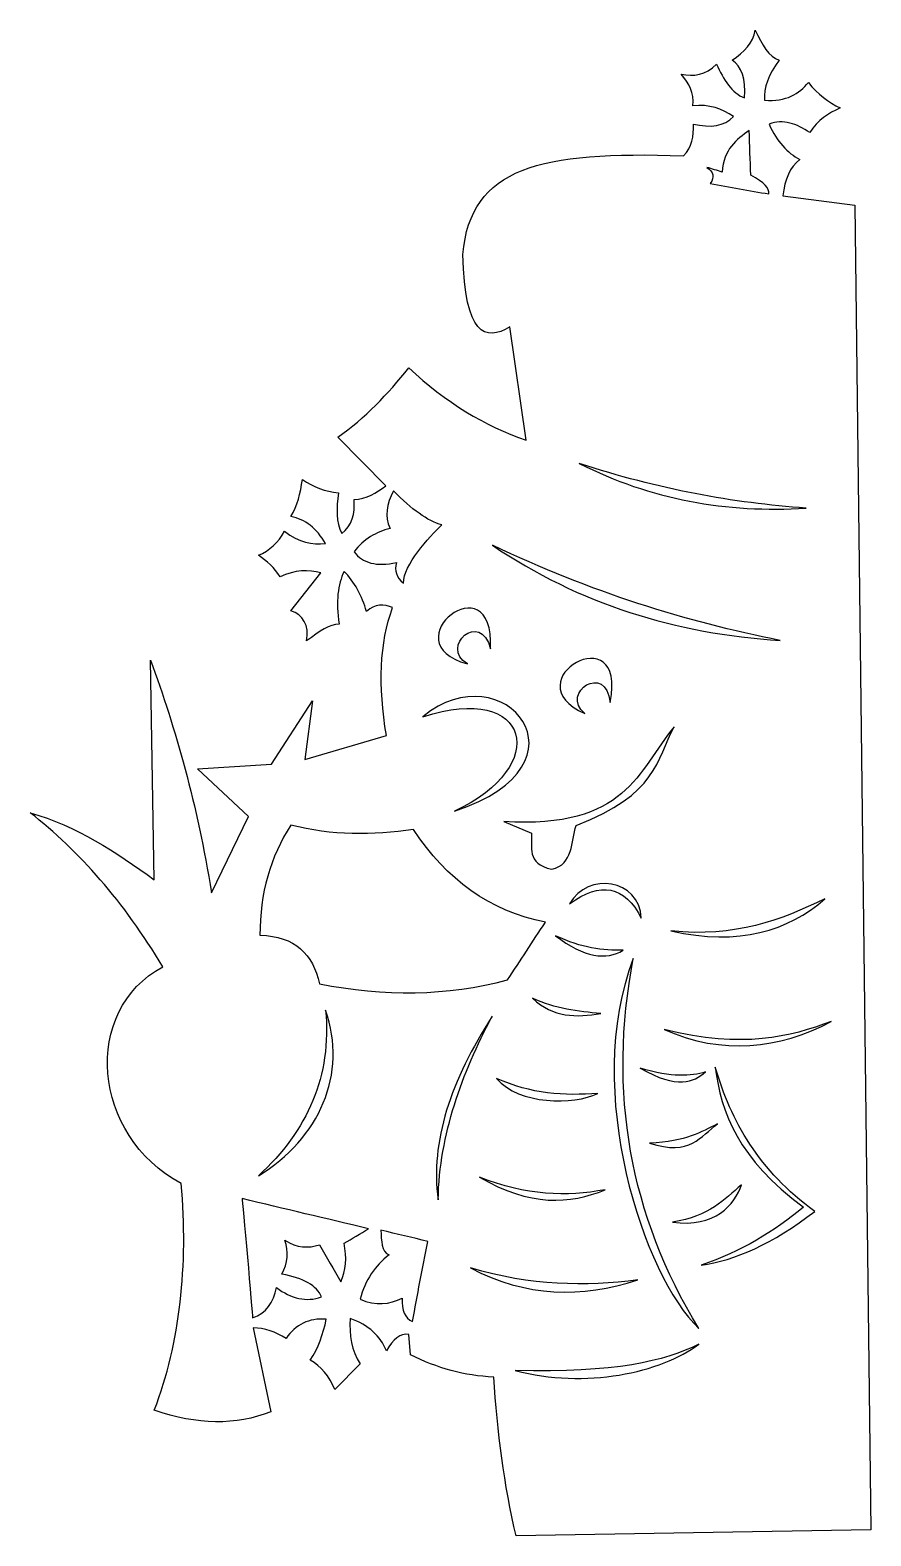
# Model space of a CAD drawing. Header units: centimetres. Extents: x 2 to 128, y -104 to 2.
# Drawn here: x 85.58 to 91.16, y -9.08 to 0.92 of the extents above; entities that cross this region are included whole.
import ezdxf

# ---------------------------------------------------------------- set-up
doc = ezdxf.new("R2010")
doc.units = ezdxf.units.CM
doc.header["$MEASUREMENT"] = 0
doc.layers.add('layer 1', color=7, linetype='Continuous')

msp = doc.modelspace()

# ---------------------------------------------------------------- linework, layer by layer
at = {"layer": 'layer 1', "color": 250}
for points, knots in [([(86.4614, -5.30589), (85.92355, -5.59113), (85.98713, -6.42703), (86.58428, -6.7447), (86.58428, -6.7447), (86.63037, -7.29279), (86.57746, -7.79757), (86.40508, -8.25007), (86.40508, -8.25007), (86.69011, -8.34907), (86.94783, -8.35249), (87.17824, -8.26031), (87.17824, -8.26031), (87.17824, -8.26031), (87.06047, -7.7022), (87.06047, -7.7022), (87.06047, -7.7022), (87.13739, -7.70499), (87.21057, -7.73017), (87.28065, -7.77388), (87.28065, -7.77388), (87.34211, -7.68005), (87.43087, -7.63738), (87.5469, -7.64588), (87.5469, -7.64588), (87.526, -7.7453), (87.49442, -7.83832), (87.43938, -7.91725), (87.43938, -7.91725), (87.51105, -7.95824), (87.56567, -8.02309), (87.60323, -8.11183), (87.60323, -8.11183), (87.60323, -8.11183), (87.7722, -7.94286), (87.7722, -7.94286), (87.7722, -7.94286), (87.71163, -7.85368), (87.69797, -7.75042), (87.70564, -7.64076), (87.70564, -7.64076), (87.82935, -7.68345), (87.90446, -7.75855), (87.94629, -7.85581), (87.94629, -7.85581), (87.98981, -7.78116), (88.03761, -7.73423), (88.09478, -7.74829), (88.09478, -7.74829), (88.09478, -7.74829), (88.10502, -7.88141), (88.10502, -7.88141), (88.10502, -7.88141), (88.28253, -7.97184), (88.46686, -8.02134), (88.65802, -8.0299), (88.65802, -8.0299), (88.68363, -8.39344), (88.7263, -8.74844), (88.80651, -9.08469), (88.80651, -9.08469), (88.80651, -9.08469), (91.16186, -9.04372), (91.16186, -9.04372), (91.16186, -9.04372), (91.16186, -9.04372), (91.05433, -0.24701), (91.05433, -0.24701), (91.05433, -0.24701), (91.05433, -0.24701), (90.57814, -0.18557), (90.57814, -0.18557), (90.57814, -0.18557), (90.58925, -0.07561), (90.6251, 0.00653), (90.69079, 0.05509), (90.69079, 0.05509), (90.60799, 0.10053), (90.53754, 0.17455), (90.48598, 0.29063), (90.48598, 0.29063), (90.58037, 0.32702), (90.66977, 0.29334), (90.75735, 0.2343), (90.75735, 0.2343), (90.80727, 0.32012), (90.87981, 0.36354), (90.95705, 0.39815), (90.95705, 0.39815), (90.8811, 0.43659), (90.80942, 0.4878), (90.74711, 0.56713), (90.74711, 0.56713), (90.68566, 0.49203), (90.6019, 0.43924), (90.45525, 0.44936), (90.45525, 0.44936), (90.45021, 0.5313), (90.48264, 0.62005), (90.55254, 0.71561), (90.55254, 0.71561), (90.48662, 0.73451), (90.43917, 0.82108), (90.39381, 0.91531), (90.39381, 0.91531), (90.38093, 0.83149), (90.32121, 0.76876), (90.2402, 0.71561), (90.2402, 0.71561), (90.3038, 0.67488), (90.33345, 0.59401), (90.32213, 0.46472), (90.32213, 0.46472), (90.239, 0.49844), (90.18342, 0.58471), (90.13779, 0.69002), (90.13779, 0.69002), (90.06502, 0.61607), (89.98524, 0.60539), (89.90226, 0.62345), (89.90226, 0.62345), (89.95418, 0.56316), (89.99193, 0.49766), (89.97906, 0.41352), (89.97906, 0.41352), (90.08868, 0.42411), (90.17488, 0.39255), (90.25044, 0.34183), (90.25044, 0.34183), (90.18882, 0.2759), (90.09651, 0.2651), (89.98381, 0.29115), (89.98381, 0.29115), (89.9847, 0.2122), (89.9779, 0.13623), (89.91724, 0.08122), (89.91724, 0.08122), (88.9647, 0.11185), (88.50477, 0.00805), (88.4532, -0.57471), (88.4532, -0.57471), (88.46809, -1.11233), (88.60037, -1.15366), (88.76555, -1.05602), (88.76555, -1.05602), (88.76555, -1.05602), (88.87307, -1.80871), (88.87307, -1.80871), (88.87307, -1.80871), (88.60085, -1.71224), (88.33971, -1.56032), (88.09478, -1.3274), (88.09478, -1.3274), (87.95504, -1.50116), (87.80442, -1.66224), (87.62371, -1.78823), (87.62371, -1.78823), (87.62371, -1.78823), (87.94117, -2.11081), (87.94117, -2.11081), (87.94117, -2.11081), (87.88015, -2.15945), (87.81273, -2.19529), (87.73124, -2.20297), (87.73124, -2.20297), (87.73911, -2.29726), (87.7165, -2.37492), (87.64931, -2.42827), (87.64931, -2.42827), (87.61178, -2.35316), (87.61178, -2.2593), (87.62883, -2.15689), (87.62883, -2.15689), (87.53837, -2.15012), (87.45926, -2.1174), (87.38818, -2.06984), (87.38818, -2.06984), (87.37505, -2.15869), (87.3552, -2.24383), (87.31137, -2.31562), (87.31137, -2.31562), (87.4075, -2.33145), (87.48313, -2.39385), (87.54179, -2.49483), (87.54179, -2.49483), (87.45431, -2.5033), (87.3647, -2.48622), (87.27041, -2.4129), (87.27041, -2.4129), (87.22627, -2.48588), (87.17112, -2.54295), (87.09632, -2.57164), (87.09632, -2.57164), (87.15306, -2.61048), (87.2034, -2.65572), (87.23968, -2.71501), (87.23968, -2.71501), (87.33973, -2.66814), (87.42806, -2.66813), (87.51106, -2.6894), (87.51106, -2.6894), (87.51106, -2.6894), (87.31137, -2.9403), (87.31137, -2.9403), (87.31137, -2.9403), (87.39011, -2.96502), (87.43637, -3.03817), (87.41632, -3.14124), (87.41632, -3.14124), (87.50366, -3.07527), (87.56918, -3.03112), (87.63266, -3.02987), (87.63266, -3.02987), (87.60794, -2.87758), (87.62468, -2.76674), (87.66467, -2.67916), (87.66467, -2.67916), (87.73227, -2.74459), (87.78644, -2.84589), (87.81315, -2.94538), (87.81315, -2.94538), (87.87119, -2.89463), (87.92922, -2.8955), (87.98725, -2.91981), (87.98725, -2.91981), (87.90085, -3.15465), (87.88944, -3.43946), (87.94629, -3.76979), (87.94629, -3.76979), (87.94629, -3.76979), (87.40353, -3.92852), (87.40353, -3.92852), (87.40353, -3.92852), (87.40353, -3.92852), (87.45474, -3.53938), (87.45474, -3.53938), (87.45474, -3.53938), (87.45474, -3.53938), (87.18336, -3.95925), (87.18336, -3.95925), (87.18336, -3.95925), (87.18336, -3.95925), (86.69181, -3.98996), (86.69181, -3.98996), (86.69181, -3.98996), (86.69181, -3.98996), (87.02975, -4.30742), (87.02975, -4.30742), (87.02975, -4.30742), (87.02975, -4.30742), (86.78398, -4.81434), (86.78398, -4.81434), (86.78398, -4.81434), (86.69137, -4.22596), (86.54715, -3.72672), (86.37947, -3.268), (86.37947, -3.268), (86.37947, -3.268), (86.40508, -4.72729), (86.40508, -4.72729), (86.40508, -4.72729), (86.15167, -4.54139), (85.88885, -4.37194), (85.5807, -4.28183), (85.5807, -4.28183), (85.90734, -4.5372), (86.20304, -4.87301), (86.4614, -5.30589)], [0, 0, 0, 0, 0.0147059, 0.0147059, 0.0147059, 0.0147059, 0.0294118, 0.0294118, 0.0294118, 0.0294118, 0.0441176, 0.0441176, 0.0441176, 0.0441176, 0.0588235, 0.0588235, 0.0588235, 0.0588235, 0.0735294, 0.0735294, 0.0735294, 0.0735294, 0.0882353, 0.0882353, 0.0882353, 0.0882353, 0.1029412, 0.1029412, 0.1029412, 0.1029412, 0.1176471, 0.1176471, 0.1176471, 0.1176471, 0.1323529, 0.1323529, 0.1323529, 0.1323529, 0.1470588, 0.1470588, 0.1470588, 0.1470588, 0.1617647, 0.1617647, 0.1617647, 0.1617647, 0.1764706, 0.1764706, 0.1764706, 0.1764706, 0.1911765, 0.1911765, 0.1911765, 0.1911765, 0.2058824, 0.2058824, 0.2058824, 0.2058824, 0.2205882, 0.2205882, 0.2205882, 0.2205882, 0.2352941, 0.2352941, 0.2352941, 0.2352941, 0.25, 0.25, 0.25, 0.25, 0.2647059, 0.2647059, 0.2647059, 0.2647059, 0.2794118, 0.2794118, 0.2794118, 0.2794118, 0.2941176, 0.2941176, 0.2941176, 0.2941176, 0.3088235, 0.3088235, 0.3088235, 0.3088235, 0.3235294, 0.3235294, 0.3235294, 0.3235294, 0.3382353, 0.3382353, 0.3382353, 0.3382353, 0.3529412, 0.3529412, 0.3529412, 0.3529412, 0.3676471, 0.3676471, 0.3676471, 0.3676471, 0.3823529, 0.3823529, 0.3823529, 0.3823529, 0.3970588, 0.3970588, 0.3970588, 0.3970588, 0.4117647, 0.4117647, 0.4117647, 0.4117647, 0.4264706, 0.4264706, 0.4264706, 0.4264706, 0.4411765, 0.4411765, 0.4411765, 0.4411765, 0.4558824, 0.4558824, 0.4558824, 0.4558824, 0.4705882, 0.4705882, 0.4705882, 0.4705882, 0.4852941, 0.4852941, 0.4852941, 0.4852941, 0.5, 0.5, 0.5, 0.5, 0.5147059, 0.5147059, 0.5147059, 0.5147059, 0.5294118, 0.5294118, 0.5294118, 0.5294118, 0.5441176, 0.5441176, 0.5441176, 0.5441176, 0.5588235, 0.5588235, 0.5588235, 0.5588235, 0.5735294, 0.5735294, 0.5735294, 0.5735294, 0.5882353, 0.5882353, 0.5882353, 0.5882353, 0.6029412, 0.6029412, 0.6029412, 0.6029412, 0.6176471, 0.6176471, 0.6176471, 0.6176471, 0.6323529, 0.6323529, 0.6323529, 0.6323529, 0.6470588, 0.6470588, 0.6470588, 0.6470588, 0.6617647, 0.6617647, 0.6617647, 0.6617647, 0.6764706, 0.6764706, 0.6764706, 0.6764706, 0.6911765, 0.6911765, 0.6911765, 0.6911765, 0.7058824, 0.7058824, 0.7058824, 0.7058824, 0.7205882, 0.7205882, 0.7205882, 0.7205882, 0.7352941, 0.7352941, 0.7352941, 0.7352941, 0.75, 0.75, 0.75, 0.75, 0.7647059, 0.7647059, 0.7647059, 0.7647059, 0.7794118, 0.7794118, 0.7794118, 0.7794118, 0.7941176, 0.7941176, 0.7941176, 0.7941176, 0.8088235, 0.8088235, 0.8088235, 0.8088235, 0.8235294, 0.8235294, 0.8235294, 0.8235294, 0.8382353, 0.8382353, 0.8382353, 0.8382353, 0.8529412, 0.8529412, 0.8529412, 0.8529412, 0.8676471, 0.8676471, 0.8676471, 0.8676471, 0.8823529, 0.8823529, 0.8823529, 0.8823529, 0.8970588, 0.8970588, 0.8970588, 0.8970588, 0.9117647, 0.9117647, 0.9117647, 0.9117647, 0.9264706, 0.9264706, 0.9264706, 0.9264706, 0.9411765, 0.9411765, 0.9411765, 0.9411765, 0.9558824, 0.9558824, 0.9558824, 0.9558824, 0.9705882, 0.9705882, 0.9705882, 0.9705882, 1, 1, 1, 1]), ([(90.48472, -0.17291), (90.3551, -0.14989), (90.22547, -0.12686), (90.09585, -0.10384), (90.09585, -0.10384), (90.1257, -0.0612), (90.11803, -0.02539), (90.07283, 0.00361), (90.07283, 0.00361), (90.10694, -0.00662), (90.14105, -0.01685), (90.17516, -0.02709), (90.17516, -0.02709), (90.18513, 0.12377), (90.26851, 0.18788), (90.35424, 0.24921), (90.35424, 0.24921), (90.35765, 0.15029), (90.36107, 0.05136), (90.36447, -0.04756), (90.36447, -0.04756), (90.45531, -0.0966), (90.48941, -0.13753), (90.48472, -0.17291)], [0, 0, 0, 0, 0.1428571, 0.1428571, 0.1428571, 0.1428571, 0.2857143, 0.2857143, 0.2857143, 0.2857143, 0.4285714, 0.4285714, 0.4285714, 0.4285714, 0.5714286, 0.5714286, 0.5714286, 0.5714286, 0.7142857, 0.7142857, 0.7142857, 0.7142857, 1, 1, 1, 1]), ([(90.73175, -2.2593), (90.2035, -2.29257), (89.7, -2.20211), (89.22638, -1.96232), (89.22638, -1.96232), (89.7497, -2.13507), (90.24936, -2.22501), (90.73175, -2.2593)], [0, 0, 0, 0, 0.3333333, 0.3333333, 0.3333333, 0.3333333, 1, 1, 1, 1]), ([(88.05861, -2.75726), (88.01118, -2.71874), (87.9961, -2.67339), (88.01337, -2.62123), (88.01337, -2.62123), (87.8804, -2.64845), (87.78659, -2.62458), (87.73196, -2.5496), (87.73196, -2.5496), (87.79402, -2.46309), (87.87716, -2.41874), (87.96988, -2.39354), (87.96988, -2.39354), (87.93278, -2.31456), (87.94814, -2.23121), (87.9929, -2.14538), (87.9929, -2.14538), (88.11249, -2.26588), (88.22036, -2.3454), (88.31269, -2.37052), (88.31269, -2.37052), (88.23011, -2.45284), (88.05861, -2.63632), (88.05861, -2.75726)], [0, 0, 0, 0, 0.1428571, 0.1428571, 0.1428571, 0.1428571, 0.2857143, 0.2857143, 0.2857143, 0.2857143, 0.4285714, 0.4285714, 0.4285714, 0.4285714, 0.5714286, 0.5714286, 0.5714286, 0.5714286, 0.7142857, 0.7142857, 0.7142857, 0.7142857, 1, 1, 1, 1]), ([(88.48392, -3.2936), (87.96304, -3.15524), (88.66207, -2.59409), (88.63755, -3.19374), (88.63755, -3.19374), (88.57113, -2.93397), (88.29548, -3.17997), (88.48392, -3.2936)], [0, 0, 0, 0, 0.3333333, 0.3333333, 0.3333333, 0.3333333, 1, 1, 1, 1]), ([(90.55923, -3.13786), (89.86661, -3.09494), (89.22637, -2.89508), (88.64937, -2.50584), (88.64937, -2.50584), (89.30197, -2.81598), (89.9373, -3.01453), (90.55923, -3.13786)], [0, 0, 0, 0, 0.3333333, 0.3333333, 0.3333333, 0.3333333, 1, 1, 1, 1]), ([(89.26289, -3.62413), (88.77061, -3.40475), (89.54993, -2.96181), (89.43043, -3.54995), (89.43043, -3.54995), (89.40614, -3.28293), (89.0949, -3.48199), (89.26289, -3.62413)], [0, 0, 0, 0, 0.3333333, 0.3333333, 0.3333333, 0.3333333, 1, 1, 1, 1]), ([(88.18734, -3.64457), (88.72205, -3.20168), (89.35465, -3.96174), (88.39712, -4.27135), (88.39712, -4.27135), (89.0414, -3.97671), (88.90496, -3.40904), (88.18734, -3.64457)], [0, 0, 0, 0, 0.3333333, 0.3333333, 0.3333333, 0.3333333, 1, 1, 1, 1]), ([(88.90878, -4.41718), (88.90878, -4.41718), (88.72459, -4.34043), (88.72459, -4.34043), (88.72459, -4.34043), (89.54312, -4.39213), (89.61474, -4.00215), (89.85537, -3.71108), (89.85537, -3.71108), (89.73779, -3.93286), (89.74564, -4.15906), (89.20555, -4.36602), (89.20555, -4.36602), (89.16938, -4.47587), (89.1875, -4.6248), (89.04438, -4.65766), (89.04438, -4.65766), (88.86906, -4.61889), (88.91754, -4.50893), (88.90878, -4.41718)], [0, 0, 0, 0, 0.1666667, 0.1666667, 0.1666667, 0.1666667, 0.3333333, 0.3333333, 0.3333333, 0.3333333, 0.5, 0.5, 0.5, 0.5, 0.6666667, 0.6666667, 0.6666667, 0.6666667, 1, 1, 1, 1]), ([(87.50082, -5.41854), (87.459, -5.22141), (87.33953, -5.10192), (87.10655, -5.09596), (87.10655, -5.09596), (87.10655, -4.81775), (87.17483, -4.57369), (87.31137, -4.36375), (87.31137, -4.36375), (87.58275, -4.43545), (87.85412, -4.43204), (88.12551, -4.39447), (88.12551, -4.39447), (88.34461, -4.72495), (88.63177, -4.93787), (89.00108, -5.00891), (89.00108, -5.00891), (88.91745, -5.13692), (88.83382, -5.26493), (88.75018, -5.39293), (88.75018, -5.39293), (88.34781, -5.50003), (87.9305, -5.50259), (87.50082, -5.41854)], [0, 0, 0, 0, 0.1428571, 0.1428571, 0.1428571, 0.1428571, 0.2857143, 0.2857143, 0.2857143, 0.2857143, 0.4285714, 0.4285714, 0.4285714, 0.4285714, 0.5714286, 0.5714286, 0.5714286, 0.5714286, 0.7142857, 0.7142857, 0.7142857, 0.7142857, 1, 1, 1, 1]), ([(89.63791, -4.98257), (89.52705, -4.76681), (89.36843, -4.73527), (89.16206, -4.88791), (89.16206, -4.88791), (89.28401, -4.67131), (89.62426, -4.72077), (89.63791, -4.98257)], [0, 0, 0, 0, 0.3333333, 0.3333333, 0.3333333, 0.3333333, 1, 1, 1, 1]), ([(90.85568, -4.85466), (90.61125, -5.06765), (90.29082, -5.16785), (89.8349, -5.067), (89.8349, -5.067), (90.26077, -5.1118), (90.56678, -4.99478), (90.85568, -4.85466)], [0, 0, 0, 0, 0.3333333, 0.3333333, 0.3333333, 0.3333333, 1, 1, 1, 1]), ([(89.51782, -5.19569), (89.40405, -5.26224), (89.2603, -5.24664), (89.06819, -5.09861), (89.06819, -5.09861), (89.24236, -5.18159), (89.38457, -5.19797), (89.51782, -5.19569)], [0, 0, 0, 0, 0.3333333, 0.3333333, 0.3333333, 0.3333333, 1, 1, 1, 1]), ([(90.02003, -7.70732), (89.6537, -7.35942), (89.24508, -6.12732), (89.5848, -5.24957), (89.5848, -5.24957), (89.41583, -6.13709), (89.5609, -6.95634), (90.02003, -7.70732)], [0, 0, 0, 0, 0.3333333, 0.3333333, 0.3333333, 0.3333333, 1, 1, 1, 1]), ([(87.54179, -5.59263), (87.6907, -6.01762), (87.5021, -6.44431), (87.09632, -6.69349), (87.09632, -6.69349), (87.42337, -6.39268), (87.58339, -6.03), (87.54179, -5.59263)], [0, 0, 0, 0, 0.3333333, 0.3333333, 0.3333333, 0.3333333, 1, 1, 1, 1]), ([(89.36929, -5.61448), (89.20747, -5.64375), (89.05098, -5.64237), (88.91646, -5.51471), (88.91646, -5.51471), (89.0674, -5.58239), (89.21835, -5.60477), (89.36929, -5.61448)], [0, 0, 0, 0, 0.3333333, 0.3333333, 0.3333333, 0.3333333, 1, 1, 1, 1]), ([(88.28936, -6.85223), (88.23474, -6.46778), (88.37469, -6.05901), (88.64778, -5.63359), (88.64778, -5.63359), (88.44761, -6.01675), (88.29825, -6.41443), (88.28936, -6.85223)], [0, 0, 0, 0, 0.3333333, 0.3333333, 0.3333333, 0.3333333, 1, 1, 1, 1]), ([(90.89917, -5.6682), (90.54824, -5.8524), (90.1807, -5.89249), (89.78885, -5.72193), (89.78885, -5.72193), (90.31949, -5.85154), (90.62221, -5.77171), (90.89917, -5.6682)], [0, 0, 0, 0, 0.3333333, 0.3333333, 0.3333333, 0.3333333, 1, 1, 1, 1]), ([(90.06515, -6.00335), (89.98053, -6.07118), (89.88279, -6.12242), (89.63023, -5.97776), (89.63023, -5.97776), (89.84254, -6.04214), (89.96625, -6.03303), (90.06515, -6.00335)], [0, 0, 0, 0, 0.3333333, 0.3333333, 0.3333333, 0.3333333, 1, 1, 1, 1]), ([(90.03445, -7.28762), (90.30232, -7.19616), (90.52213, -7.061), (90.71497, -6.90131), (90.71497, -6.90131), (90.28018, -6.57937), (90.16746, -6.27408), (90.12911, -5.97264), (90.12911, -5.97264), (90.23269, -6.33039), (90.41944, -6.66042), (90.78916, -6.92946), (90.78916, -6.92946), (90.50859, -7.1467), (90.26043, -7.25457), (90.03445, -7.28762)], [0, 0, 0, 0, 0.2, 0.2, 0.2, 0.2, 0.4, 0.4, 0.4, 0.4, 0.6, 0.6, 0.6, 0.6, 1, 1, 1, 1]), ([(89.3501, -6.14662), (89.18585, -6.22406), (88.82829, -6.22371), (88.67727, -6.04685), (88.67727, -6.04685), (88.90553, -6.15001), (89.12864, -6.16276), (89.3501, -6.14662)], [0, 0, 0, 0, 0.3333333, 0.3333333, 0.3333333, 0.3333333, 1, 1, 1, 1]), ([(89.69164, -6.47663), (89.94194, -6.46335), (90.0324, -6.40284), (90.14446, -6.34872), (90.14446, -6.34872), (90.02962, -6.42966), (89.96586, -6.56473), (89.69164, -6.47663)], [0, 0, 0, 0, 0.3333333, 0.3333333, 0.3333333, 0.3333333, 1, 1, 1, 1]), ([(89.39742, -6.78619), (89.16261, -6.88188), (88.90061, -6.8996), (88.56341, -6.70177), (88.56341, -6.70177), (88.87212, -6.82586), (89.1433, -6.83268), (89.39742, -6.78619)], [0, 0, 0, 0, 0.3333333, 0.3333333, 0.3333333, 0.3333333, 1, 1, 1, 1]), ([(89.84513, -7.00109), (90.09054, -6.95981), (90.18815, -6.8525), (90.30308, -6.75293), (90.30308, -6.75293), (90.25967, -6.88387), (90.12564, -7.04018), (89.84513, -7.00109)], [0, 0, 0, 0, 0.3333333, 0.3333333, 0.3333333, 0.3333333, 1, 1, 1, 1]), ([(86.98748, -6.84503), (87.26719, -6.91155), (87.5469, -6.97807), (87.82661, -7.04459), (87.82661, -7.04459), (87.77289, -7.07699), (87.71916, -7.10939), (87.66544, -7.1418), (87.66544, -7.1418), (87.6825, -7.23635), (87.67994, -7.32356), (87.64241, -7.39763), (87.64241, -7.39763), (87.59551, -7.31576), (87.54861, -7.2339), (87.5017, -7.15204), (87.5017, -7.15204), (87.42794, -7.17464), (87.35204, -7.1738), (87.27145, -7.12133), (87.27145, -7.12133), (87.29874, -7.19639), (87.29191, -7.27143), (87.25099, -7.34646), (87.25099, -7.34646), (87.39681, -7.3729), (87.48464, -7.42322), (87.5145, -7.4974), (87.5145, -7.4974), (87.41472, -7.53493), (87.31494, -7.50764), (87.21517, -7.43601), (87.21517, -7.43601), (87.19514, -7.53238), (87.15164, -7.60742), (87.05655, -7.63556), (87.05655, -7.63556), (87.05911, -7.61509), (86.98748, -6.84503), (86.98748, -6.84503)], [0, 0, 0, 0, 0.0909091, 0.0909091, 0.0909091, 0.0909091, 0.1818182, 0.1818182, 0.1818182, 0.1818182, 0.2727273, 0.2727273, 0.2727273, 0.2727273, 0.3636364, 0.3636364, 0.3636364, 0.3636364, 0.4545455, 0.4545455, 0.4545455, 0.4545455, 0.5454545, 0.5454545, 0.5454545, 0.5454545, 0.6363636, 0.6363636, 0.6363636, 0.6363636, 0.7272727, 0.7272727, 0.7272727, 0.7272727, 0.8181818, 0.8181818, 0.8181818, 0.8181818, 1, 1, 1, 1]), ([(87.90976, -7.05482), (88.0138, -7.07955), (88.11784, -7.10428), (88.22188, -7.12901), (88.22188, -7.12901), (88.18433, -7.30932), (88.15081, -7.48619), (88.11955, -7.66114), (88.11955, -7.66114), (88.06923, -7.63982), (88.04621, -7.58781), (88.05046, -7.50508), (88.05046, -7.50508), (87.96648, -7.54645), (87.87608, -7.56011), (87.77161, -7.51275), (87.77161, -7.51275), (87.80391, -7.38655), (87.86979, -7.29019), (87.96349, -7.21855), (87.96349, -7.21855), (87.91208, -7.19747), (87.91244, -7.12462), (87.90976, -7.05482)], [0, 0, 0, 0, 0.1428571, 0.1428571, 0.1428571, 0.1428571, 0.2857143, 0.2857143, 0.2857143, 0.2857143, 0.4285714, 0.4285714, 0.4285714, 0.4285714, 0.5714286, 0.5714286, 0.5714286, 0.5714286, 0.7142857, 0.7142857, 0.7142857, 0.7142857, 1, 1, 1, 1]), ([(88.50457, -7.30553), (88.90538, -7.42409), (89.26866, -7.43005), (89.61489, -7.38484), (89.61489, -7.38484), (89.24158, -7.5055), (88.87104, -7.49869), (88.50457, -7.30553)], [0, 0, 0, 0, 0.3333333, 0.3333333, 0.3333333, 0.3333333, 1, 1, 1, 1]), ([(88.80133, -7.98605), (89.4633, -8.00408), (89.79412, -7.92379), (90.0191, -7.81208), (90.0191, -7.81208), (89.77227, -8.00006), (89.26403, -8.11057), (88.80133, -7.98605)], [0, 0, 0, 0, 0.3333333, 0.3333333, 0.3333333, 0.3333333, 1, 1, 1, 1])]:
    msp.add_open_spline(points, degree=3, knots=knots, dxfattribs=at)

doc.saveas('drawing.dxf')
